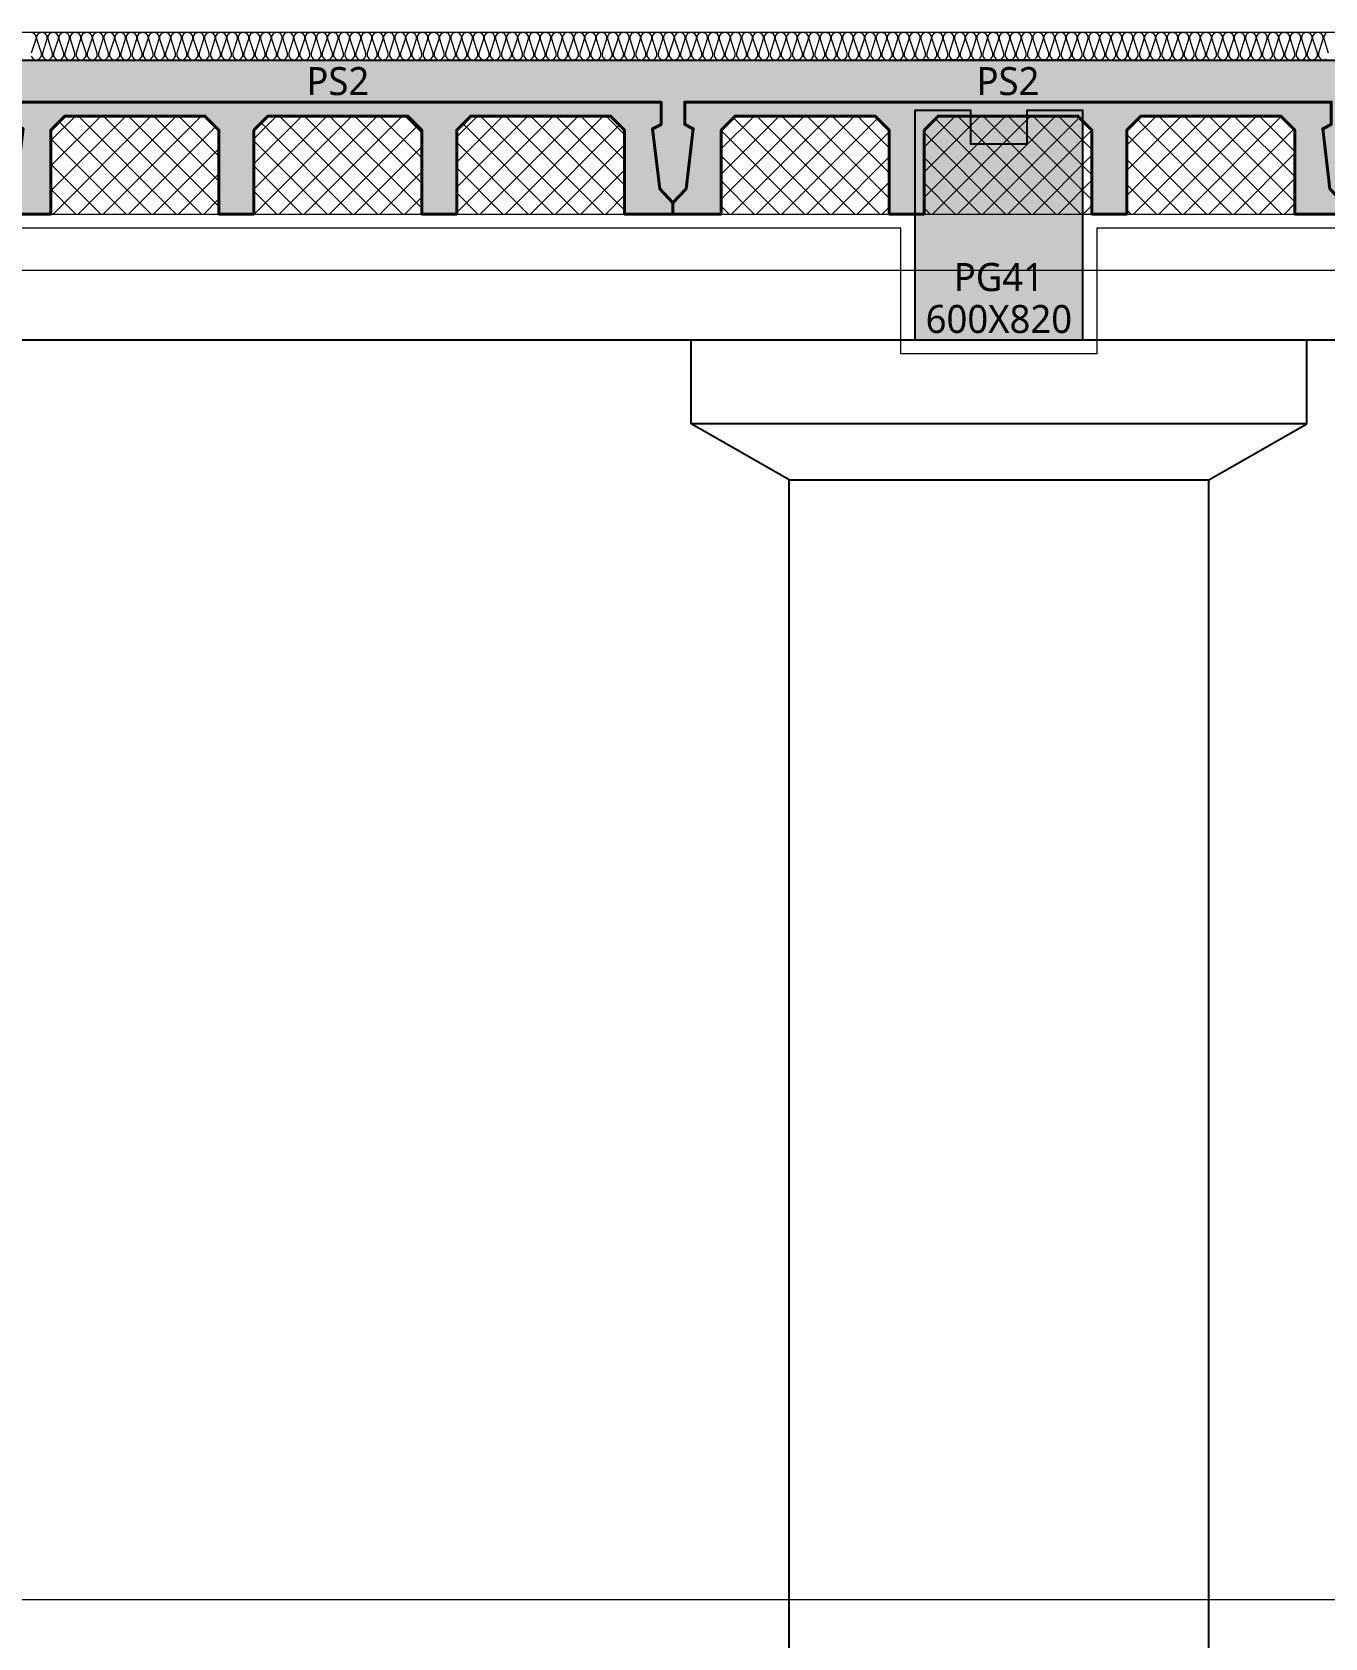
# Model space of a CAD drawing. Header units: millimetres. Extents: x 0 to 420000, y 0 to 297000.
# Drawn here: x 260558 to 265178, y 28563 to 34300 of the extents above; entities that cross this region are included whole.
import ezdxf
from ezdxf.enums import TextEntityAlignment as Align

# ---------------------------------------------------------------- set-up
doc = ezdxf.new("R2010")
doc.units = ezdxf.units.MM
doc.linetypes.add('0731_main_plan$0$form_$0$y-Landschaft$0$_$1$20120914_Verkehrsflächen_Grün$0$20120628_xref - Gammel$1$3_H-GL_F1_U3 - Default$0${ Offset Lines }', pattern=[0])
doc.linetypes.add('CEN', pattern=[62, 60, -1, 0, -1])
for name, color, linetype, lineweight in [('A-AXIS-LINE', 1, 'CEN', 15), ('A-CONC-LIN1', 2, 'Continuous', 40), ('A-CONC-LIN2', 7, 'Continuous', 25), ('A-ELEV-LIN2', 7, 'Continuous', 25), ('A-XXXX-INSL1', 15, 'Continuous', 18), ('A-XXXX-INSL2', 8, 'Continuous', 18)]:
    doc.layers.add(name, color=color, linetype=linetype, lineweight=lineweight)
doc.layers.add('A-CONC-SOLD', color=253, linetype='CEN')
doc.layers.add('CON', color=2, linetype='Continuous')
doc.layers.add('A-XXXX-NPLT', color=144, linetype='Continuous', lineweight=15, plot=False)
doc.styles.add('맑은고딕', font='')
doc.styles.get('맑은고딕').set_extended_font_data('Malgun Gothic')

# ---------------------------------------------------------------- blocks, each defined once
blk = doc.blocks.new('axis(211208)')
at = {"layer": 'A-AXIS-LINE', "ltscale": 1000}
for p, q in [((4631788.1, -432118.7), (4955413.1, -432118.7)), ((4631788.1, -436868.7), (4955413.1, -436868.7))]:
    blk.add_line(p, q, dxfattribs=at)
blk = doc.blocks.new('PG41')
at = {"layer": 'A-CONC-SOLD'}
h = blk.add_hatch(color=256, dxfattribs=at)
h.dxf.hatch_style = 1
h.paths.add_polyline_path([(-300, 0), (300, 0), (300, -1000), (-300, -1000)])
blk.add_line((300, 0), (-300, 0))
at = {"layer": 'CON'}
blk.add_lwpolyline([(-300, -1000), (300, -1000), (300, -180), (100, -180), (100, -300), (-100, -300), (-100, -180), (-300, -180)], close=True, dxfattribs=at)
at = {"layer": 'A-XXXX-NPLT', "style": '맑은고딕'}
for s, p in [('PG41', (0, -775)), ('600X820', (0, -925))]:
    blk.add_text(s, height=100, dxfattribs=at).set_placement(p, align=Align.MIDDLE)
blk = doc.blocks.new('PS2')
at = {"layer": 'A-CONC-SOLD'}
h = blk.add_hatch(color=256, dxfattribs=at)
h.dxf.hatch_style = 1
h.paths.add_polyline_path([(1197.5, 0), (-1197.5, 0), (-1197.5, -510), (-1150.5, -460), (-1125, -245), (-1155, -230), (-1155, -150), (1155, -150), (1155, -230), (1125, -245), (1150.5, -460), (1197.5, -510)])
h = blk.add_hatch(color=256, dxfattribs=at)
h.dxf.hatch_style = 1
h.paths.add_polyline_path([(-1150.5, -460), (-1197.5, -510), (-1197.5, -550), (-1025, -550), (-1025, -510), (-1025, -250), (-975, -200), (-475, -200), (-425, -250), (-425, -510), (-425, -550), (-300, -550), (-300, -510), (-300, -250), (-250, -200), (250, -200), (300, -250), (300, -510), (300, -550), (425, -550), (425, -510), (425, -250), (475, -200), (975, -200), (1025, -250), (1025, -510), (1025, -550), (1197.5, -550), (1197.5, -510), (1150.5, -460), (1125, -245), (1155, -230), (1155, -150), (-1155, -150), (-1155, -230), (-1125, -245)])
at = {"layer": 'A-XXXX-INSL2'}
h = blk.add_hatch(dxfattribs=at)
h.set_pattern_fill('ANSI37', color=256, scale=20)
h.set_pattern_definition([(45, (-289951.5, -41968), (-44.90128, 44.90128), []), (135, (-289951.5, -41968), (-44.90128, -44.90128), [])])
h.paths.add_polyline_path([(-975, -200), (-1025, -250), (-1025, -510), (-1025, -550), (-425, -550), (-425, -510), (-425, -250), (-475, -200)])
h.paths.add_polyline_path([(-250, -200), (-300, -250), (-300, -510), (-300, -550), (300, -550), (300, -510), (300, -250), (250, -200)])
h.paths.add_polyline_path([(425, -510), (425, -550), (1025, -550), (1025, -510), (1025, -250), (975, -200), (475, -200), (425, -250)])
at = {"layer": 'A-CONC-LIN1', "color": 2, "linetype": '0731_main_plan$0$form_$0$y-Landschaft$0$_$1$20120914_Verkehrsflächen_Grün$0$20120628_xref - Gammel$1$3_H-GL_F1_U3 - Default$0${ Offset Lines }'}
blk.add_lwpolyline([(-300, -250), (-300, -510), (-300, -510), (-300, -550), (-425, -550), (-425, -510), (-425, -510), (-425, -250), (-475, -200), (-975, -200), (-1025, -250), (-1025, -510), (-1025, -510), (-1025, -550), (-1197.5, -550), (-1197.5, -510), (-1150.5, -460), (-1125, -245), (-1155, -230), (-1155, -150), (1155, -150), (1155, -230), (1125, -245), (1150.5, -460), (1197.5, -510), (1197.5, -550), (1025, -550), (1025, -510), (1025, -510), (1025, -250), (975, -200), (475, -200), (425, -250), (425, -510), (425, -510), (425, -550), (300, -550), (300, -510), (300, -510), (300, -250), (250, -200), (-250, -200)], close=True, dxfattribs=at)
at = {"layer": 'A-CONC-LIN2'}
blk.add_line((-1197.5, 0), (1197.5, 0), dxfattribs=at)
at = {"layer": 'A-XXXX-NPLT'}
for p, q in [((-1025, -550), (-425, -550)), ((-300, -550), (300, -550)), ((425, -550), (1025, -550))]:
    blk.add_line(p, q, dxfattribs=at)
at = {"layer": 'A-XXXX-NPLT', "style": '맑은고딕'}
blk.add_text('PS2', height=100, dxfattribs=at).set_placement((0, -75), align=Align.MIDDLE)
blk = doc.blocks.new('지하2층')
at = {"layer": 'A-ELEV-LIN2'}
for p, q in [((4822823.8, -392368.7), (4877723.8, -392368.7)), ((4833223.8, -392668.7), (4833223.8, -392368.7)), ((4835423.8, -392668.7), (4835423.8, -392368.7)), ((4835423.8, -392668.7), (4833223.8, -392668.7)), ((4833573.8, -392868.7), (4833223.8, -392668.7)), ((4835073.8, -392868.7), (4835423.8, -392668.7)), ((4833573.8, -401118.7), (4833573.8, -392868.7)), ((4833573.8, -392868.7), (4835073.8, -392868.7)), ((4835073.8, -401118.7), (4835073.8, -392868.7))]:
    blk.add_line(p, q, dxfattribs=at)
at = {"layer": 'A-XXXX-INSL1'}
blk.add_lwpolyline([(4874723.8, -391968.7), (4834673.8, -391968.7), (4834673.8, -392418.7), (4833973.8, -392418.7), (4833973.8, -391968.7), (4825673.8, -391968.7)], dxfattribs=at)
at = {"layer": 'A-XXXX-INSL2'}
blk.add_line((4802023.8, -391268.7), (4878923.8, -391268.7), dxfattribs=at)
for points in [[(4830863.8, -391268.7), (4830874.8, -391272.7), (4830881.8, -391282.7), (4830881.8, -391293.7), (4830865.8, -391343.7)], [(4830865.8, -391354.7), (4830872.8, -391364.7), (4830883.8, -391368.7), (4830894.8, -391364.7), (4830901.8, -391354.7), (4830901.8, -391343.7), (4830885.8, -391293.7), (4830885.8, -391282.7), (4830892.8, -391272.7), (4830903.8, -391268.7), (4830914.8, -391272.7), (4830921.8, -391282.7), (4830921.8, -391293.7), (4830905.8, -391343.7), (4830905.8, -391354.7), (4830912.8, -391364.7), (4830923.8, -391368.7), (4830934.8, -391364.7), (4830941.8, -391354.7), (4830941.8, -391343.7), (4830925.8, -391293.7), (4830925.8, -391282.7), (4830932.8, -391272.7), (4830943.8, -391268.7), (4830954.8, -391272.7), (4830961.8, -391282.7), (4830961.8, -391293.7), (4830945.8, -391343.7), (4830945.8, -391354.7), (4830952.8, -391364.7), (4830963.8, -391368.7), (4830974.8, -391364.7), (4830981.8, -391354.7), (4830981.8, -391343.7), (4830965.8, -391293.7), (4830965.8, -391282.7), (4830972.8, -391272.7), (4830983.8, -391268.7), (4830994.8, -391272.7), (4831001.8, -391282.7), (4831001.8, -391293.7), (4830985.8, -391343.7), (4830985.8, -391354.7), (4830992.8, -391364.7), (4831003.8, -391368.7), (4831014.8, -391364.7), (4831021.8, -391354.7), (4831021.8, -391343.7), (4831005.8, -391293.7), (4831005.8, -391282.7), (4831012.8, -391272.7), (4831023.8, -391268.7), (4831034.8, -391272.7), (4831041.8, -391282.7), (4831041.8, -391293.7), (4831025.8, -391343.7), (4831025.8, -391354.7), (4831032.8, -391364.7), (4831043.8, -391368.7), (4831054.8, -391364.7), (4831061.8, -391354.7), (4831061.8, -391343.7), (4831045.8, -391293.7), (4831045.8, -391282.7), (4831052.8, -391272.7), (4831063.8, -391268.7), (4831074.8, -391272.7), (4831081.8, -391282.7), (4831081.8, -391293.7), (4831065.8, -391343.7), (4831065.8, -391354.7), (4831072.8, -391364.7), (4831083.8, -391368.7), (4831094.8, -391364.7), (4831101.8, -391354.7), (4831101.8, -391343.7), (4831085.8, -391293.7), (4831085.8, -391282.7), (4831092.8, -391272.7), (4831103.8, -391268.7), (4831114.8, -391272.7), (4831121.8, -391282.7), (4831121.8, -391293.7), (4831105.8, -391343.7), (4831105.8, -391354.7), (4831112.8, -391364.7), (4831123.8, -391368.7), (4831134.8, -391364.7), (4831141.8, -391354.7), (4831141.8, -391343.7), (4831125.8, -391293.7), (4831125.8, -391282.7), (4831132.8, -391272.7), (4831143.8, -391268.7), (4831154.8, -391272.7), (4831161.8, -391282.7), (4831161.8, -391293.7), (4831145.8, -391343.7), (4831145.8, -391354.7), (4831152.8, -391364.7), (4831163.8, -391368.7), (4831174.8, -391364.7), (4831181.8, -391354.7), (4831181.8, -391343.7), (4831165.8, -391293.7), (4831165.8, -391282.7), (4831172.8, -391272.7), (4831183.8, -391268.7), (4831194.8, -391272.7), (4831201.8, -391282.7), (4831201.8, -391293.7), (4831185.8, -391343.7), (4831185.8, -391354.7), (4831192.8, -391364.7), (4831203.8, -391368.7), (4831214.8, -391364.7), (4831221.8, -391354.7), (4831221.8, -391343.7), (4831205.8, -391293.7), (4831205.8, -391282.7), (4831212.8, -391272.7), (4831223.8, -391268.7), (4831234.8, -391272.7), (4831241.8, -391282.7), (4831241.8, -391293.7), (4831225.8, -391343.7), (4831225.8, -391354.7), (4831232.8, -391364.7), (4831243.8, -391368.7), (4831254.8, -391364.7), (4831261.8, -391354.7), (4831261.8, -391343.7), (4831245.8, -391293.7), (4831245.8, -391282.7), (4831252.8, -391272.7), (4831263.8, -391268.7), (4831274.8, -391272.7), (4831281.8, -391282.7), (4831281.8, -391293.7), (4831265.8, -391343.7), (4831265.8, -391354.7), (4831272.8, -391364.7), (4831283.8, -391368.7), (4831294.8, -391364.7), (4831301.8, -391354.7), (4831301.8, -391343.7), (4831285.8, -391293.7), (4831285.8, -391282.7), (4831292.8, -391272.7), (4831303.8, -391268.7), (4831314.8, -391272.7), (4831321.8, -391282.7), (4831321.8, -391293.7), (4831305.8, -391343.7), (4831305.8, -391354.7), (4831312.8, -391364.7), (4831323.8, -391368.7), (4831334.8, -391364.7), (4831341.8, -391354.7), (4831341.8, -391343.7), (4831325.8, -391293.7), (4831325.8, -391282.7), (4831332.8, -391272.7), (4831343.8, -391268.7), (4831354.8, -391272.7), (4831361.8, -391282.7), (4831361.8, -391293.7), (4831345.8, -391343.7), (4831345.8, -391354.7), (4831352.8, -391364.7), (4831363.8, -391368.7), (4831374.8, -391364.7), (4831381.8, -391354.7), (4831381.8, -391343.7), (4831365.8, -391293.7), (4831365.8, -391282.7), (4831372.8, -391272.7), (4831383.8, -391268.7), (4831394.8, -391272.7), (4831401.8, -391282.7), (4831401.8, -391293.7), (4831385.8, -391343.7), (4831385.8, -391354.7), (4831392.8, -391364.7), (4831403.8, -391368.7), (4831414.8, -391364.7), (4831421.8, -391354.7), (4831421.8, -391343.7), (4831405.8, -391293.7), (4831405.8, -391282.7), (4831412.8, -391272.7), (4831423.8, -391268.7), (4831434.8, -391272.7), (4831441.8, -391282.7), (4831441.8, -391293.7), (4831425.8, -391343.7), (4831425.8, -391354.7), (4831432.8, -391364.7), (4831443.8, -391368.7), (4831454.8, -391364.7), (4831461.8, -391354.7), (4831461.8, -391343.7), (4831445.8, -391293.7), (4831445.8, -391282.7), (4831452.8, -391272.7), (4831463.8, -391268.7), (4831474.8, -391272.7), (4831481.8, -391282.7), (4831481.8, -391293.7), (4831465.8, -391343.7), (4831465.8, -391354.7), (4831472.8, -391364.7), (4831483.8, -391368.7), (4831494.8, -391364.7), (4831501.8, -391354.7), (4831501.8, -391343.7), (4831485.8, -391293.7), (4831485.8, -391282.7), (4831492.8, -391272.7), (4831503.8, -391268.7), (4831514.8, -391272.7), (4831521.8, -391282.7), (4831521.8, -391293.7), (4831505.8, -391343.7), (4831505.8, -391354.7), (4831512.8, -391364.7), (4831523.8, -391368.7), (4831534.8, -391364.7), (4831541.8, -391354.7), (4831541.8, -391343.7), (4831525.8, -391293.7), (4831525.8, -391282.7), (4831532.8, -391272.7), (4831543.8, -391268.7), (4831554.8, -391272.7), (4831561.8, -391282.7), (4831561.8, -391293.7), (4831545.8, -391343.7), (4831545.8, -391354.7), (4831552.8, -391364.7), (4831563.8, -391368.7), (4831574.8, -391364.7), (4831581.8, -391354.7), (4831581.8, -391343.7), (4831565.8, -391293.7), (4831565.8, -391282.7), (4831572.8, -391272.7), (4831583.8, -391268.7), (4831594.8, -391272.7), (4831601.8, -391282.7), (4831601.8, -391293.7), (4831585.8, -391343.7), (4831585.8, -391354.7), (4831592.8, -391364.7), (4831603.8, -391368.7), (4831614.8, -391364.7), (4831621.8, -391354.7), (4831621.8, -391343.7), (4831605.8, -391293.7), (4831605.8, -391282.7), (4831612.8, -391272.7), (4831623.8, -391268.7), (4831634.8, -391272.7), (4831641.8, -391282.7), (4831641.8, -391293.7), (4831625.8, -391343.7), (4831625.8, -391354.7), (4831632.8, -391364.7), (4831643.8, -391368.7), (4831654.8, -391364.7), (4831661.8, -391354.7), (4831661.8, -391343.7), (4831645.8, -391293.7), (4831645.8, -391282.7), (4831652.8, -391272.7), (4831663.8, -391268.7), (4831674.8, -391272.7), (4831681.8, -391282.7), (4831681.8, -391293.7), (4831665.8, -391343.7), (4831665.8, -391354.7), (4831672.8, -391364.7), (4831683.8, -391368.7), (4831694.8, -391364.7), (4831701.8, -391354.7), (4831701.8, -391343.7), (4831685.8, -391293.7), (4831685.8, -391282.7), (4831692.8, -391272.7), (4831703.8, -391268.7), (4831714.8, -391272.7), (4831721.8, -391282.7), (4831721.8, -391293.7), (4831705.8, -391343.7), (4831705.8, -391354.7), (4831712.8, -391364.7), (4831723.8, -391368.7), (4831734.8, -391364.7), (4831741.8, -391354.7), (4831741.8, -391343.7), (4831725.8, -391293.7), (4831725.8, -391282.7), (4831732.8, -391272.7), (4831743.8, -391268.7), (4831754.8, -391272.7), (4831761.8, -391282.7), (4831761.8, -391293.7), (4831745.8, -391343.7), (4831745.8, -391354.7), (4831752.8, -391364.7), (4831763.8, -391368.7), (4831774.8, -391364.7), (4831781.8, -391354.7), (4831781.8, -391343.7), (4831765.8, -391293.7), (4831765.8, -391282.7), (4831772.8, -391272.7), (4831783.8, -391268.7), (4831794.8, -391272.7), (4831801.8, -391282.7), (4831801.8, -391293.7), (4831785.8, -391343.7), (4831785.8, -391354.7), (4831792.8, -391364.7), (4831803.8, -391368.7), (4831814.8, -391364.7), (4831821.8, -391354.7), (4831821.8, -391343.7), (4831805.8, -391293.7), (4831805.8, -391282.7), (4831812.8, -391272.7), (4831823.8, -391268.7), (4831834.8, -391272.7), (4831841.8, -391282.7), (4831841.8, -391293.7), (4831825.8, -391343.7), (4831825.8, -391354.7), (4831832.8, -391364.7), (4831843.8, -391368.7), (4831854.8, -391364.7), (4831861.8, -391354.7), (4831861.8, -391343.7), (4831845.8, -391293.7), (4831845.8, -391282.7), (4831852.8, -391272.7), (4831863.8, -391268.7), (4831874.8, -391272.7), (4831881.8, -391282.7), (4831881.8, -391293.7), (4831865.8, -391343.7), (4831865.8, -391354.7), (4831872.8, -391364.7), (4831883.8, -391368.7), (4831894.8, -391364.7), (4831901.8, -391354.7), (4831901.8, -391343.7), (4831885.8, -391293.7), (4831885.8, -391282.7), (4831892.8, -391272.7), (4831903.8, -391268.7), (4831914.8, -391272.7), (4831921.8, -391282.7), (4831921.8, -391293.7), (4831905.8, -391343.7), (4831905.8, -391354.7), (4831912.8, -391364.7), (4831923.8, -391368.7), (4831934.8, -391364.7), (4831941.8, -391354.7), (4831941.8, -391343.7), (4831925.8, -391293.7), (4831925.8, -391282.7), (4831932.8, -391272.7), (4831943.8, -391268.7), (4831954.8, -391272.7), (4831961.8, -391282.7), (4831961.8, -391293.7), (4831945.8, -391343.7), (4831945.8, -391354.7), (4831952.8, -391364.7), (4831963.8, -391368.7), (4831974.8, -391364.7), (4831981.8, -391354.7), (4831981.8, -391343.7), (4831965.8, -391293.7), (4831965.8, -391282.7), (4831972.8, -391272.7), (4831983.8, -391268.7), (4831994.8, -391272.7), (4832001.8, -391282.7), (4832001.8, -391293.7), (4831985.8, -391343.7), (4831985.8, -391354.7), (4831992.8, -391364.7), (4832003.8, -391368.7), (4832014.8, -391364.7), (4832021.8, -391354.7), (4832021.8, -391343.7), (4832005.8, -391293.7), (4832005.8, -391282.7), (4832012.8, -391272.7), (4832023.8, -391268.7), (4832034.8, -391272.7), (4832041.8, -391282.7), (4832041.8, -391293.7), (4832025.8, -391343.7), (4832025.8, -391354.7), (4832032.8, -391364.7), (4832043.8, -391368.7), (4832054.8, -391364.7), (4832061.8, -391354.7), (4832061.8, -391343.7), (4832045.8, -391293.7), (4832045.8, -391282.7), (4832052.8, -391272.7), (4832063.8, -391268.7), (4832074.8, -391272.7), (4832081.8, -391282.7), (4832081.8, -391293.7), (4832065.8, -391343.7), (4832065.8, -391354.7), (4832072.8, -391364.7), (4832083.8, -391368.7), (4832094.8, -391364.7), (4832101.8, -391354.7), (4832101.8, -391343.7), (4832085.8, -391293.7), (4832085.8, -391282.7), (4832092.8, -391272.7), (4832103.8, -391268.7), (4832114.8, -391272.7), (4832121.8, -391282.7), (4832121.8, -391293.7), (4832105.8, -391343.7), (4832105.8, -391354.7), (4832112.8, -391364.7), (4832123.8, -391368.7), (4832134.8, -391364.7), (4832141.8, -391354.7), (4832141.8, -391343.7), (4832125.8, -391293.7), (4832125.8, -391282.7), (4832132.8, -391272.7), (4832143.8, -391268.7), (4832154.8, -391272.7), (4832161.8, -391282.7), (4832161.8, -391293.7), (4832145.8, -391343.7), (4832145.8, -391354.7), (4832152.8, -391364.7), (4832163.8, -391368.7), (4832174.8, -391364.7), (4832181.8, -391354.7), (4832181.8, -391343.7), (4832165.8, -391293.7), (4832165.8, -391282.7), (4832172.8, -391272.7), (4832183.8, -391268.7), (4832194.8, -391272.7), (4832201.8, -391282.7), (4832201.8, -391293.7), (4832185.8, -391343.7), (4832185.8, -391354.7), (4832192.8, -391364.7), (4832203.8, -391368.7), (4832214.8, -391364.7), (4832221.8, -391354.7), (4832221.8, -391343.7), (4832205.8, -391293.7), (4832205.8, -391282.7), (4832212.8, -391272.7), (4832223.8, -391268.7), (4832234.8, -391272.7), (4832241.8, -391282.7), (4832241.8, -391293.7), (4832225.8, -391343.7), (4832225.8, -391354.7), (4832232.8, -391364.7), (4832243.8, -391368.7), (4832254.8, -391364.7), (4832261.8, -391354.7), (4832261.8, -391343.7), (4832245.8, -391293.7), (4832245.8, -391282.7), (4832252.8, -391272.7), (4832263.8, -391268.7), (4832274.8, -391272.7), (4832281.8, -391282.7), (4832281.8, -391293.7), (4832265.8, -391343.7), (4832265.8, -391354.7), (4832272.8, -391364.7), (4832283.8, -391368.7), (4832294.8, -391364.7), (4832301.8, -391354.7), (4832301.8, -391343.7), (4832285.8, -391293.7), (4832285.8, -391282.7), (4832292.8, -391272.7), (4832303.8, -391268.7), (4832314.8, -391272.7), (4832321.8, -391282.7), (4832321.8, -391293.7), (4832305.8, -391343.7), (4832305.8, -391354.7), (4832312.8, -391364.7), (4832323.8, -391368.7), (4832334.8, -391364.7), (4832341.8, -391354.7), (4832341.8, -391343.7), (4832325.8, -391293.7), (4832325.8, -391282.7), (4832332.8, -391272.7), (4832343.8, -391268.7), (4832354.8, -391272.7), (4832361.8, -391282.7), (4832361.8, -391293.7), (4832345.8, -391343.7), (4832345.8, -391354.7), (4832352.8, -391364.7), (4832363.8, -391368.7), (4832374.8, -391364.7), (4832381.8, -391354.7), (4832381.8, -391343.7), (4832365.8, -391293.7), (4832365.8, -391282.7), (4832372.8, -391272.7), (4832383.8, -391268.7), (4832394.8, -391272.7), (4832401.8, -391282.7), (4832401.8, -391293.7), (4832385.8, -391343.7), (4832385.8, -391354.7), (4832392.8, -391364.7), (4832403.8, -391368.7), (4832414.8, -391364.7), (4832421.8, -391354.7), (4832421.8, -391343.7), (4832405.8, -391293.7), (4832405.8, -391282.7), (4832412.8, -391272.7), (4832423.8, -391268.7), (4832434.8, -391272.7), (4832441.8, -391282.7), (4832441.8, -391293.7), (4832425.8, -391343.7), (4832425.8, -391354.7), (4832432.8, -391364.7), (4832443.8, -391368.7), (4832454.8, -391364.7), (4832461.8, -391354.7), (4832461.8, -391343.7), (4832445.8, -391293.7), (4832445.8, -391282.7), (4832452.8, -391272.7), (4832463.8, -391268.7), (4832474.8, -391272.7), (4832481.8, -391282.7), (4832481.8, -391293.7), (4832465.8, -391343.7), (4832465.8, -391354.7), (4832472.8, -391364.7), (4832483.8, -391368.7), (4832494.8, -391364.7), (4832501.8, -391354.7), (4832501.8, -391343.7), (4832485.8, -391293.7), (4832485.8, -391282.7), (4832492.8, -391272.7), (4832503.8, -391268.7), (4832514.8, -391272.7), (4832521.8, -391282.7), (4832521.8, -391293.7), (4832505.8, -391343.7), (4832505.8, -391354.7), (4832512.8, -391364.7), (4832523.8, -391368.7), (4832534.8, -391364.7), (4832541.8, -391354.7), (4832541.8, -391343.7), (4832525.8, -391293.7), (4832525.8, -391282.7), (4832532.8, -391272.7), (4832543.8, -391268.7), (4832554.8, -391272.7), (4832561.8, -391282.7), (4832561.8, -391293.7), (4832545.8, -391343.7), (4832545.8, -391354.7), (4832552.8, -391364.7), (4832563.8, -391368.7), (4832574.8, -391364.7), (4832581.8, -391354.7), (4832581.8, -391343.7), (4832565.8, -391293.7), (4832565.8, -391282.7), (4832572.8, -391272.7), (4832583.8, -391268.7), (4832594.8, -391272.7), (4832601.8, -391282.7), (4832601.8, -391293.7), (4832585.8, -391343.7), (4832585.8, -391354.7), (4832592.8, -391364.7), (4832603.8, -391368.7), (4832614.8, -391364.7), (4832621.8, -391354.7), (4832621.8, -391343.7), (4832605.8, -391293.7), (4832605.8, -391282.7), (4832612.8, -391272.7), (4832623.8, -391268.7), (4832634.8, -391272.7), (4832641.8, -391282.7), (4832641.8, -391293.7), (4832625.8, -391343.7), (4832625.8, -391354.7), (4832632.8, -391364.7), (4832643.8, -391368.7), (4832654.8, -391364.7), (4832661.8, -391354.7), (4832661.8, -391343.7), (4832645.8, -391293.7), (4832645.8, -391282.7), (4832652.8, -391272.7), (4832663.8, -391268.7), (4832674.8, -391272.7), (4832681.8, -391282.7), (4832681.8, -391293.7), (4832665.8, -391343.7), (4832665.8, -391354.7), (4832672.8, -391364.7), (4832683.8, -391368.7), (4832694.8, -391364.7), (4832701.8, -391354.7), (4832701.8, -391343.7), (4832685.8, -391293.7), (4832685.8, -391282.7), (4832692.8, -391272.7), (4832703.8, -391268.7), (4832714.8, -391272.7), (4832721.8, -391282.7), (4832721.8, -391293.7), (4832705.8, -391343.7), (4832705.8, -391354.7), (4832712.8, -391364.7), (4832723.8, -391368.7), (4832734.8, -391364.7), (4832741.8, -391354.7), (4832741.8, -391343.7), (4832725.8, -391293.7), (4832725.8, -391282.7), (4832732.8, -391272.7), (4832743.8, -391268.7), (4832754.8, -391272.7), (4832761.8, -391282.7), (4832761.8, -391293.7), (4832745.8, -391343.7), (4832745.8, -391354.7), (4832752.8, -391364.7), (4832763.8, -391368.7), (4832774.8, -391364.7), (4832781.8, -391354.7), (4832781.8, -391343.7), (4832765.8, -391293.7), (4832765.8, -391282.7), (4832772.8, -391272.7), (4832783.8, -391268.7), (4832794.8, -391272.7), (4832801.8, -391282.7), (4832801.8, -391293.7), (4832785.8, -391343.7), (4832785.8, -391354.7), (4832792.8, -391364.7), (4832803.8, -391368.7), (4832814.8, -391364.7), (4832821.8, -391354.7), (4832821.8, -391343.7), (4832805.8, -391293.7), (4832805.8, -391282.7), (4832812.8, -391272.7), (4832823.8, -391268.7), (4832834.8, -391272.7), (4832841.8, -391282.7), (4832841.8, -391293.7), (4832825.8, -391343.7), (4832825.8, -391354.7), (4832832.8, -391364.7), (4832843.8, -391368.7), (4832854.8, -391364.7), (4832861.8, -391354.7), (4832861.8, -391343.7), (4832845.8, -391293.7), (4832845.8, -391282.7), (4832852.8, -391272.7), (4832863.8, -391268.7), (4832874.8, -391272.7), (4832881.8, -391282.7), (4832881.8, -391293.7), (4832865.8, -391343.7), (4832865.8, -391354.7), (4832872.8, -391364.7), (4832883.8, -391368.7), (4832894.8, -391364.7), (4832901.8, -391354.7), (4832901.8, -391343.7), (4832885.8, -391293.7), (4832885.8, -391282.7), (4832892.8, -391272.7), (4832903.8, -391268.7), (4832914.8, -391272.7), (4832921.8, -391282.7), (4832921.8, -391293.7), (4832905.8, -391343.7), (4832905.8, -391354.7), (4832912.8, -391364.7), (4832923.8, -391368.7), (4832934.8, -391364.7), (4832941.8, -391354.7), (4832941.8, -391343.7), (4832925.8, -391293.7), (4832925.8, -391282.7), (4832932.8, -391272.7), (4832943.8, -391268.7), (4832954.8, -391272.7), (4832961.8, -391282.7), (4832961.8, -391293.7), (4832945.8, -391343.7), (4832945.8, -391354.7), (4832952.8, -391364.7), (4832963.8, -391368.7), (4832974.8, -391364.7), (4832981.8, -391354.7), (4832981.8, -391343.7), (4832965.8, -391293.7), (4832965.8, -391282.7), (4832972.8, -391272.7), (4832983.8, -391268.7), (4832994.8, -391272.7), (4833001.8, -391282.7), (4833001.8, -391293.7), (4832985.8, -391343.7), (4832985.8, -391354.7), (4832992.8, -391364.7), (4833003.8, -391368.7), (4833014.8, -391364.7), (4833021.8, -391354.7), (4833021.8, -391343.7), (4833005.8, -391293.7), (4833005.8, -391282.7), (4833012.8, -391272.7), (4833023.8, -391268.7), (4833034.8, -391272.7), (4833041.8, -391282.7), (4833041.8, -391293.7), (4833025.8, -391343.7), (4833025.8, -391354.7), (4833032.8, -391364.7), (4833043.8, -391368.7), (4833054.8, -391364.7), (4833061.8, -391354.7), (4833061.8, -391343.7), (4833045.8, -391293.7), (4833045.8, -391282.7), (4833052.8, -391272.7), (4833063.8, -391268.7), (4833074.8, -391272.7), (4833081.8, -391282.7), (4833081.8, -391293.7), (4833065.8, -391343.7), (4833065.8, -391354.7), (4833072.8, -391364.7), (4833083.8, -391368.7), (4833094.8, -391364.7), (4833101.8, -391354.7), (4833101.8, -391343.7), (4833085.8, -391293.7), (4833085.8, -391282.7), (4833092.8, -391272.7), (4833103.8, -391268.7), (4833114.8, -391272.7), (4833121.8, -391282.7), (4833121.8, -391293.7), (4833105.8, -391343.7), (4833105.8, -391354.7), (4833112.8, -391364.7), (4833123.8, -391368.7), (4833134.8, -391364.7), (4833141.8, -391354.7), (4833141.8, -391343.7), (4833125.8, -391293.7), (4833125.8, -391282.7), (4833132.8, -391272.7), (4833143.8, -391268.7), (4833154.8, -391272.7), (4833161.8, -391282.7), (4833161.8, -391293.7), (4833145.8, -391343.7), (4833145.8, -391354.7), (4833152.8, -391364.7), (4833163.8, -391368.7), (4833174.8, -391364.7), (4833181.8, -391354.7), (4833181.8, -391343.7), (4833165.8, -391293.7), (4833165.8, -391282.7), (4833172.8, -391272.7), (4833183.8, -391268.7), (4833194.8, -391272.7), (4833201.8, -391282.7), (4833201.8, -391293.7), (4833185.8, -391343.7), (4833185.8, -391354.7), (4833192.8, -391364.7), (4833203.8, -391368.7), (4833214.8, -391364.7), (4833221.8, -391354.7), (4833221.8, -391343.7), (4833205.8, -391293.7), (4833205.8, -391282.7), (4833212.8, -391272.7), (4833223.8, -391268.7), (4833234.8, -391272.7), (4833241.8, -391282.7), (4833241.8, -391293.7), (4833225.8, -391343.7), (4833225.8, -391354.7), (4833232.8, -391364.7), (4833243.8, -391368.7), (4833254.8, -391364.7), (4833261.8, -391354.7), (4833261.8, -391343.7), (4833245.8, -391293.7), (4833245.8, -391282.7), (4833252.8, -391272.7), (4833263.8, -391268.7), (4833274.8, -391272.7), (4833281.8, -391282.7), (4833281.8, -391293.7), (4833265.8, -391343.7), (4833265.8, -391354.7), (4833272.8, -391364.7), (4833283.8, -391368.7), (4833294.8, -391364.7), (4833301.8, -391354.7), (4833301.8, -391343.7), (4833285.8, -391293.7), (4833285.8, -391282.7), (4833292.8, -391272.7), (4833303.8, -391268.7), (4833314.8, -391272.7), (4833321.8, -391282.7), (4833321.8, -391293.7), (4833305.8, -391343.7), (4833305.8, -391354.7), (4833312.8, -391364.7), (4833323.8, -391368.7), (4833334.8, -391364.7), (4833341.8, -391354.7), (4833341.8, -391343.7), (4833325.8, -391293.7), (4833325.8, -391282.7), (4833332.8, -391272.7), (4833343.8, -391268.7), (4833354.8, -391272.7), (4833361.8, -391282.7), (4833361.8, -391293.7), (4833345.8, -391343.7), (4833345.8, -391354.7), (4833352.8, -391364.7), (4833363.8, -391368.7), (4833374.8, -391364.7), (4833381.8, -391354.7), (4833381.8, -391343.7), (4833365.8, -391293.7), (4833365.8, -391282.7), (4833372.8, -391272.7), (4833383.8, -391268.7), (4833394.8, -391272.7), (4833401.8, -391282.7), (4833401.8, -391293.7), (4833385.8, -391343.7), (4833385.8, -391354.7), (4833392.8, -391364.7), (4833403.8, -391368.7), (4833414.8, -391364.7), (4833421.8, -391354.7), (4833421.8, -391343.7), (4833405.8, -391293.7), (4833405.8, -391282.7), (4833412.8, -391272.7), (4833423.8, -391268.7), (4833434.8, -391272.7), (4833441.8, -391282.7), (4833441.8, -391293.7), (4833425.8, -391343.7), (4833425.8, -391354.7), (4833432.8, -391364.7), (4833443.8, -391368.7), (4833454.8, -391364.7), (4833461.8, -391354.7), (4833461.8, -391343.7), (4833445.8, -391293.7), (4833445.8, -391282.7), (4833452.8, -391272.7), (4833463.8, -391268.7), (4833474.8, -391272.7), (4833481.8, -391282.7), (4833481.8, -391293.7), (4833465.8, -391343.7), (4833465.8, -391354.7), (4833472.8, -391364.7), (4833483.8, -391368.7), (4833494.8, -391364.7), (4833501.8, -391354.7), (4833501.8, -391343.7), (4833485.8, -391293.7), (4833485.8, -391282.7), (4833492.8, -391272.7), (4833503.8, -391268.7), (4833514.8, -391272.7), (4833521.8, -391282.7), (4833521.8, -391293.7), (4833505.8, -391343.7), (4833505.8, -391354.7), (4833512.8, -391364.7), (4833523.8, -391368.7), (4833534.8, -391364.7), (4833541.8, -391354.7), (4833541.8, -391343.7), (4833525.8, -391293.7), (4833525.8, -391282.7), (4833532.8, -391272.7), (4833543.8, -391268.7), (4833554.8, -391272.7), (4833561.8, -391282.7), (4833561.8, -391293.7), (4833545.8, -391343.7), (4833545.8, -391354.7), (4833552.8, -391364.7), (4833563.8, -391368.7), (4833574.8, -391364.7), (4833581.8, -391354.7), (4833581.8, -391343.7), (4833565.8, -391293.7), (4833565.8, -391282.7), (4833572.8, -391272.7), (4833583.8, -391268.7), (4833594.8, -391272.7), (4833601.8, -391282.7), (4833601.8, -391293.7), (4833585.8, -391343.7), (4833585.8, -391354.7), (4833592.8, -391364.7), (4833603.8, -391368.7), (4833614.8, -391364.7), (4833621.8, -391354.7), (4833621.8, -391343.7), (4833605.8, -391293.7), (4833605.8, -391282.7), (4833612.8, -391272.7), (4833623.8, -391268.7), (4833634.8, -391272.7), (4833641.8, -391282.7), (4833641.8, -391293.7), (4833625.8, -391343.7), (4833625.8, -391354.7), (4833632.8, -391364.7), (4833643.8, -391368.7), (4833654.8, -391364.7), (4833661.8, -391354.7), (4833661.8, -391343.7), (4833645.8, -391293.7), (4833645.8, -391282.7), (4833652.8, -391272.7), (4833663.8, -391268.7), (4833674.8, -391272.7), (4833681.8, -391282.7), (4833681.8, -391293.7), (4833665.8, -391343.7), (4833665.8, -391354.7), (4833672.8, -391364.7), (4833683.8, -391368.7), (4833694.8, -391364.7), (4833701.8, -391354.7), (4833701.8, -391343.7), (4833685.8, -391293.7), (4833685.8, -391282.7), (4833692.8, -391272.7), (4833703.8, -391268.7), (4833714.8, -391272.7), (4833721.8, -391282.7), (4833721.8, -391293.7), (4833705.8, -391343.7), (4833705.8, -391354.7), (4833712.8, -391364.7), (4833723.8, -391368.7), (4833734.8, -391364.7), (4833741.8, -391354.7), (4833741.8, -391343.7), (4833725.8, -391293.7), (4833725.8, -391282.7), (4833732.8, -391272.7), (4833743.8, -391268.7), (4833754.8, -391272.7), (4833761.8, -391282.7), (4833761.8, -391293.7), (4833745.8, -391343.7), (4833745.8, -391354.7), (4833752.8, -391364.7), (4833763.8, -391368.7), (4833774.8, -391364.7), (4833781.8, -391354.7), (4833781.8, -391343.7), (4833765.8, -391293.7), (4833765.8, -391282.7), (4833772.8, -391272.7), (4833783.8, -391268.7), (4833794.8, -391272.7), (4833801.8, -391282.7), (4833801.8, -391293.7), (4833785.8, -391343.7), (4833785.8, -391354.7), (4833792.8, -391364.7), (4833803.8, -391368.7), (4833814.8, -391364.7), (4833821.8, -391354.7), (4833821.8, -391343.7), (4833805.8, -391293.7), (4833805.8, -391282.7), (4833812.8, -391272.7), (4833823.8, -391268.7), (4833834.8, -391272.7), (4833841.8, -391282.7), (4833841.8, -391293.7), (4833825.8, -391343.7), (4833825.8, -391354.7), (4833832.8, -391364.7), (4833843.8, -391368.7), (4833854.8, -391364.7), (4833861.8, -391354.7), (4833861.8, -391343.7), (4833845.8, -391293.7), (4833845.8, -391282.7), (4833852.8, -391272.7), (4833863.8, -391268.7), (4833874.8, -391272.7), (4833881.8, -391282.7), (4833881.8, -391293.7), (4833865.8, -391343.7), (4833865.8, -391354.7), (4833872.8, -391364.7), (4833883.8, -391368.7), (4833894.8, -391364.7), (4833901.8, -391354.7), (4833901.8, -391343.7), (4833885.8, -391293.7), (4833885.8, -391282.7), (4833892.8, -391272.7), (4833903.8, -391268.7), (4833914.8, -391272.7), (4833921.8, -391282.7), (4833921.8, -391293.7), (4833905.8, -391343.7), (4833905.8, -391354.7), (4833912.8, -391364.7), (4833923.8, -391368.7), (4833934.8, -391364.7), (4833941.8, -391354.7), (4833941.8, -391343.7), (4833925.8, -391293.7), (4833925.8, -391282.7), (4833932.8, -391272.7), (4833943.8, -391268.7), (4833954.8, -391272.7), (4833961.8, -391282.7), (4833961.8, -391293.7), (4833945.8, -391343.7), (4833945.8, -391354.7), (4833952.8, -391364.7), (4833963.8, -391368.7), (4833974.8, -391364.7), (4833981.8, -391354.7), (4833981.8, -391343.7), (4833965.8, -391293.7), (4833965.8, -391282.7), (4833972.8, -391272.7), (4833983.8, -391268.7), (4833994.8, -391272.7), (4834001.8, -391282.7), (4834001.8, -391293.7), (4833985.8, -391343.7), (4833985.8, -391354.7), (4833992.8, -391364.7), (4834003.8, -391368.7), (4834014.8, -391364.7), (4834021.8, -391354.7), (4834021.8, -391343.7), (4834005.8, -391293.7), (4834005.8, -391282.7), (4834012.8, -391272.7), (4834023.8, -391268.7), (4834034.8, -391272.7), (4834041.8, -391282.7), (4834041.8, -391293.7), (4834025.8, -391343.7), (4834025.8, -391354.7), (4834032.8, -391364.7), (4834043.8, -391368.7), (4834054.8, -391364.7), (4834061.8, -391354.7), (4834061.8, -391343.7), (4834045.8, -391293.7), (4834045.8, -391282.7), (4834052.8, -391272.7), (4834063.8, -391268.7), (4834074.8, -391272.7), (4834081.8, -391282.7), (4834081.8, -391293.7), (4834065.8, -391343.7), (4834065.8, -391354.7), (4834072.8, -391364.7), (4834083.8, -391368.7), (4834094.8, -391364.7), (4834101.8, -391354.7), (4834101.8, -391343.7), (4834085.8, -391293.7), (4834085.8, -391282.7), (4834092.8, -391272.7), (4834103.8, -391268.7), (4834114.8, -391272.7), (4834121.8, -391282.7), (4834121.8, -391293.7), (4834105.8, -391343.7), (4834105.8, -391354.7), (4834112.8, -391364.7), (4834123.8, -391368.7), (4834134.8, -391364.7), (4834141.8, -391354.7), (4834141.8, -391343.7), (4834125.8, -391293.7), (4834125.8, -391282.7), (4834132.8, -391272.7), (4834143.8, -391268.7), (4834154.8, -391272.7), (4834161.8, -391282.7), (4834161.8, -391293.7), (4834145.8, -391343.7), (4834145.8, -391354.7), (4834152.8, -391364.7), (4834163.8, -391368.7), (4834174.8, -391364.7), (4834181.8, -391354.7), (4834181.8, -391343.7), (4834165.8, -391293.7), (4834165.8, -391282.7), (4834172.8, -391272.7), (4834183.8, -391268.7), (4834194.8, -391272.7), (4834201.8, -391282.7), (4834201.8, -391293.7), (4834185.8, -391343.7), (4834185.8, -391354.7), (4834192.8, -391364.7), (4834203.8, -391368.7), (4834214.8, -391364.7), (4834221.8, -391354.7), (4834221.8, -391343.7), (4834205.8, -391293.7), (4834205.8, -391282.7), (4834212.8, -391272.7), (4834223.8, -391268.7), (4834234.8, -391272.7), (4834241.8, -391282.7), (4834241.8, -391293.7), (4834225.8, -391343.7), (4834225.8, -391354.7), (4834232.8, -391364.7), (4834243.8, -391368.7), (4834254.8, -391364.7), (4834261.8, -391354.7), (4834261.8, -391343.7), (4834245.8, -391293.7), (4834245.8, -391282.7), (4834252.8, -391272.7), (4834263.8, -391268.7), (4834274.8, -391272.7), (4834281.8, -391282.7), (4834281.8, -391293.7), (4834265.8, -391343.7), (4834265.8, -391354.7), (4834272.8, -391364.7), (4834283.8, -391368.7), (4834294.8, -391364.7), (4834301.8, -391354.7), (4834301.8, -391343.7), (4834285.8, -391293.7), (4834285.8, -391282.7), (4834292.8, -391272.7), (4834303.8, -391268.7), (4834314.8, -391272.7), (4834321.8, -391282.7), (4834321.8, -391293.7), (4834305.8, -391343.7), (4834305.8, -391354.7), (4834312.8, -391364.7), (4834323.8, -391368.7), (4834334.8, -391364.7), (4834341.8, -391354.7), (4834341.8, -391343.7), (4834325.8, -391293.7), (4834325.8, -391282.7), (4834332.8, -391272.7), (4834343.8, -391268.7), (4834354.8, -391272.7), (4834361.8, -391282.7), (4834361.8, -391293.7), (4834345.8, -391343.7), (4834345.8, -391354.7), (4834352.8, -391364.7), (4834363.8, -391368.7), (4834374.8, -391364.7), (4834381.8, -391354.7), (4834381.8, -391343.7), (4834365.8, -391293.7), (4834365.8, -391282.7), (4834372.8, -391272.7), (4834383.8, -391268.7), (4834394.8, -391272.7), (4834401.8, -391282.7), (4834401.8, -391293.7), (4834385.8, -391343.7), (4834385.8, -391354.7), (4834392.8, -391364.7), (4834403.8, -391368.7), (4834414.8, -391364.7), (4834421.8, -391354.7), (4834421.8, -391343.7), (4834405.8, -391293.7), (4834405.8, -391282.7), (4834412.8, -391272.7), (4834423.8, -391268.7), (4834434.8, -391272.7), (4834441.8, -391282.7), (4834441.8, -391293.7), (4834425.8, -391343.7), (4834425.8, -391354.7), (4834432.8, -391364.7), (4834443.8, -391368.7), (4834454.8, -391364.7), (4834461.8, -391354.7), (4834461.8, -391343.7), (4834445.8, -391293.7), (4834445.8, -391282.7), (4834452.8, -391272.7), (4834463.8, -391268.7), (4834474.8, -391272.7), (4834481.8, -391282.7), (4834481.8, -391293.7), (4834465.8, -391343.7), (4834465.8, -391354.7), (4834472.8, -391364.7), (4834483.8, -391368.7), (4834494.8, -391364.7), (4834501.8, -391354.7), (4834501.8, -391343.7), (4834485.8, -391293.7), (4834485.8, -391282.7), (4834492.8, -391272.7), (4834503.8, -391268.7), (4834514.8, -391272.7), (4834521.8, -391282.7), (4834521.8, -391293.7), (4834505.8, -391343.7), (4834505.8, -391354.7), (4834512.8, -391364.7), (4834523.8, -391368.7), (4834534.8, -391364.7), (4834541.8, -391354.7), (4834541.8, -391343.7), (4834525.8, -391293.7), (4834525.8, -391282.7), (4834532.8, -391272.7), (4834543.8, -391268.7), (4834554.8, -391272.7), (4834561.8, -391282.7), (4834561.8, -391293.7), (4834545.8, -391343.7), (4834545.8, -391354.7), (4834552.8, -391364.7), (4834563.8, -391368.7), (4834574.8, -391364.7), (4834581.8, -391354.7), (4834581.8, -391343.7), (4834565.8, -391293.7), (4834565.8, -391282.7), (4834572.8, -391272.7), (4834583.8, -391268.7), (4834594.8, -391272.7), (4834601.8, -391282.7), (4834601.8, -391293.7), (4834585.8, -391343.7), (4834585.8, -391354.7), (4834592.8, -391364.7), (4834603.8, -391368.7), (4834614.8, -391364.7), (4834621.8, -391354.7), (4834621.8, -391343.7), (4834605.8, -391293.7), (4834605.8, -391282.7), (4834612.8, -391272.7), (4834623.8, -391268.7), (4834634.8, -391272.7), (4834641.8, -391282.7), (4834641.8, -391293.7), (4834625.8, -391343.7), (4834625.8, -391354.7), (4834632.8, -391364.7), (4834643.8, -391368.7), (4834654.8, -391364.7), (4834661.8, -391354.7), (4834661.8, -391343.7), (4834645.8, -391293.7), (4834645.8, -391282.7), (4834652.8, -391272.7), (4834663.8, -391268.7), (4834674.8, -391272.7), (4834681.8, -391282.7), (4834681.8, -391293.7), (4834665.8, -391343.7), (4834665.8, -391354.7), (4834672.8, -391364.7), (4834683.8, -391368.7), (4834694.8, -391364.7), (4834701.8, -391354.7), (4834701.8, -391343.7), (4834685.8, -391293.7), (4834685.8, -391282.7), (4834692.8, -391272.7), (4834703.8, -391268.7), (4834714.8, -391272.7), (4834721.8, -391282.7), (4834721.8, -391293.7), (4834705.8, -391343.7), (4834705.8, -391354.7), (4834712.8, -391364.7), (4834723.8, -391368.7), (4834734.8, -391364.7), (4834741.8, -391354.7), (4834741.8, -391343.7), (4834725.8, -391293.7), (4834725.8, -391282.7), (4834732.8, -391272.7), (4834743.8, -391268.7), (4834754.8, -391272.7), (4834761.8, -391282.7), (4834761.8, -391293.7), (4834745.8, -391343.7), (4834745.8, -391354.7), (4834752.8, -391364.7), (4834763.8, -391368.7), (4834774.8, -391364.7), (4834781.8, -391354.7), (4834781.8, -391343.7), (4834765.8, -391293.7), (4834765.8, -391282.7), (4834772.8, -391272.7), (4834783.8, -391268.7), (4834794.8, -391272.7), (4834801.8, -391282.7), (4834801.8, -391293.7), (4834785.8, -391343.7), (4834785.8, -391354.7), (4834792.8, -391364.7), (4834803.8, -391368.7), (4834814.8, -391364.7), (4834821.8, -391354.7), (4834821.8, -391343.7), (4834805.8, -391293.7), (4834805.8, -391282.7), (4834812.8, -391272.7), (4834823.8, -391268.7), (4834834.8, -391272.7), (4834841.8, -391282.7), (4834841.8, -391293.7), (4834825.8, -391343.7), (4834825.8, -391354.7), (4834832.8, -391364.7), (4834843.8, -391368.7), (4834854.8, -391364.7), (4834861.8, -391354.7), (4834861.8, -391343.7), (4834845.8, -391293.7), (4834845.8, -391282.7), (4834852.8, -391272.7), (4834863.8, -391268.7), (4834874.8, -391272.7), (4834881.8, -391282.7), (4834881.8, -391293.7), (4834865.8, -391343.7), (4834865.8, -391354.7), (4834872.8, -391364.7), (4834883.8, -391368.7), (4834894.8, -391364.7), (4834901.8, -391354.7), (4834901.8, -391343.7), (4834885.8, -391293.7), (4834885.8, -391282.7), (4834892.8, -391272.7), (4834903.8, -391268.7), (4834914.8, -391272.7), (4834921.8, -391282.7), (4834921.8, -391293.7), (4834905.8, -391343.7), (4834905.8, -391354.7), (4834912.8, -391364.7), (4834923.8, -391368.7), (4834934.8, -391364.7), (4834941.8, -391354.7), (4834941.8, -391343.7), (4834925.8, -391293.7), (4834925.8, -391282.7), (4834932.8, -391272.7), (4834943.8, -391268.7), (4834954.8, -391272.7), (4834961.8, -391282.7), (4834961.8, -391293.7), (4834945.8, -391343.7), (4834945.8, -391354.7), (4834952.8, -391364.7), (4834963.8, -391368.7), (4834974.8, -391364.7), (4834981.8, -391354.7), (4834981.8, -391343.7), (4834965.8, -391293.7), (4834965.8, -391282.7), (4834972.8, -391272.7), (4834983.8, -391268.7), (4834994.8, -391272.7), (4835001.8, -391282.7), (4835001.8, -391293.7), (4834985.8, -391343.7), (4834985.8, -391354.7), (4834992.8, -391364.7), (4835003.8, -391368.7), (4835014.8, -391364.7), (4835021.8, -391354.7), (4835021.8, -391343.7), (4835005.8, -391293.7), (4835005.8, -391282.7), (4835012.8, -391272.7), (4835023.8, -391268.7), (4835034.8, -391272.7), (4835041.8, -391282.7), (4835041.8, -391293.7), (4835025.8, -391343.7), (4835025.8, -391354.7), (4835032.8, -391364.7), (4835043.8, -391368.7), (4835054.8, -391364.7), (4835061.8, -391354.7), (4835061.8, -391343.7), (4835045.8, -391293.7), (4835045.8, -391282.7), (4835052.8, -391272.7), (4835063.8, -391268.7), (4835074.8, -391272.7), (4835081.8, -391282.7), (4835081.8, -391293.7), (4835065.8, -391343.7), (4835065.8, -391354.7), (4835072.8, -391364.7), (4835083.8, -391368.7), (4835094.8, -391364.7), (4835101.8, -391354.7), (4835101.8, -391343.7), (4835085.8, -391293.7), (4835085.8, -391282.7), (4835092.8, -391272.7), (4835103.8, -391268.7), (4835114.8, -391272.7), (4835121.8, -391282.7), (4835121.8, -391293.7), (4835105.8, -391343.7), (4835105.8, -391354.7), (4835112.8, -391364.7), (4835123.8, -391368.7), (4835134.8, -391364.7), (4835141.8, -391354.7), (4835141.8, -391343.7), (4835125.8, -391293.7), (4835125.8, -391282.7), (4835132.8, -391272.7), (4835143.8, -391268.7), (4835154.8, -391272.7), (4835161.8, -391282.7), (4835161.8, -391293.7), (4835145.8, -391343.7), (4835145.8, -391354.7), (4835152.8, -391364.7), (4835163.8, -391368.7), (4835174.8, -391364.7), (4835181.8, -391354.7), (4835181.8, -391343.7), (4835165.8, -391293.7), (4835165.8, -391282.7), (4835172.8, -391272.7), (4835183.8, -391268.7), (4835194.8, -391272.7), (4835201.8, -391282.7), (4835201.8, -391293.7), (4835185.8, -391343.7), (4835185.8, -391354.7), (4835192.8, -391364.7), (4835203.8, -391368.7), (4835214.8, -391364.7), (4835221.8, -391354.7), (4835221.8, -391343.7), (4835205.8, -391293.7), (4835205.8, -391282.7), (4835212.8, -391272.7), (4835223.8, -391268.7), (4835234.8, -391272.7), (4835241.8, -391282.7), (4835241.8, -391293.7), (4835225.8, -391343.7), (4835225.8, -391354.7), (4835232.8, -391364.7), (4835243.8, -391368.7), (4835254.8, -391364.7), (4835261.8, -391354.7), (4835261.8, -391343.7), (4835245.8, -391293.7), (4835245.8, -391282.7), (4835252.8, -391272.7), (4835263.8, -391268.7), (4835274.8, -391272.7), (4835281.8, -391282.7), (4835281.8, -391293.7), (4835265.8, -391343.7), (4835265.8, -391354.7), (4835272.8, -391364.7), (4835283.8, -391368.7), (4835294.8, -391364.7), (4835301.8, -391354.7), (4835301.8, -391343.7), (4835285.8, -391293.7), (4835285.8, -391282.7), (4835292.8, -391272.7), (4835303.8, -391268.7), (4835314.8, -391272.7), (4835321.8, -391282.7), (4835321.8, -391293.7), (4835305.8, -391343.7), (4835305.8, -391354.7), (4835312.8, -391364.7), (4835323.8, -391368.7), (4835334.8, -391364.7), (4835341.8, -391354.7), (4835341.8, -391343.7), (4835325.8, -391293.7), (4835325.8, -391282.7), (4835332.8, -391272.7), (4835343.8, -391268.7), (4835354.8, -391272.7), (4835361.8, -391282.7), (4835361.8, -391293.7), (4835345.8, -391343.7), (4835345.8, -391354.7), (4835352.8, -391364.7), (4835363.8, -391368.7), (4835374.8, -391364.7), (4835381.8, -391354.7), (4835381.8, -391343.7), (4835365.8, -391293.7), (4835365.8, -391282.7), (4835372.8, -391272.7), (4835383.8, -391268.7), (4835394.8, -391272.7), (4835401.8, -391282.7), (4835401.8, -391293.7), (4835385.8, -391343.7), (4835385.8, -391354.7), (4835392.8, -391364.7), (4835403.8, -391368.7), (4835414.8, -391364.7), (4835421.8, -391354.7), (4835421.8, -391343.7), (4835405.8, -391293.7), (4835405.8, -391282.7), (4835412.8, -391272.7), (4835423.8, -391268.7), (4835434.8, -391272.7), (4835441.8, -391282.7), (4835441.8, -391293.7), (4835425.8, -391343.7), (4835425.8, -391354.7), (4835432.8, -391364.7), (4835443.8, -391368.7), (4835454.8, -391364.7), (4835461.8, -391354.7), (4835461.8, -391343.7), (4835445.8, -391293.7), (4835445.8, -391282.7), (4835452.8, -391272.7), (4835463.8, -391268.7), (4835474.8, -391272.7), (4835481.8, -391282.7), (4835481.8, -391293.7), (4835465.8, -391343.7), (4835465.8, -391354.7), (4835472.8, -391364.7), (4835483.8, -391368.7), (4835494.8, -391364.7)], [(4835501.8, -391343.7), (4835485.8, -391293.7), (4835485.8, -391282.7), (4835492.8, -391272.7)]]:
    blk.add_lwpolyline(points, dxfattribs=at)
for name, p in [('PS2', (4831961.3, -391368.7)), ('PS2', (4834356.3, -391368.7)), ('PG41', (4834323.8, -391368.7))]:
    blk.add_blockref(name, p)

msp = doc.modelspace()

# ---------------------------------------------------------------- block references
msp.add_blockref('지하2층', (-4570311.3, 425568.7))
at = {"layer": 'A-AXIS-LINE'}
msp.add_blockref('axis(211208)', (-4581588.1, 465568.7), dxfattribs=at)

doc.saveas('drawing.dxf')
